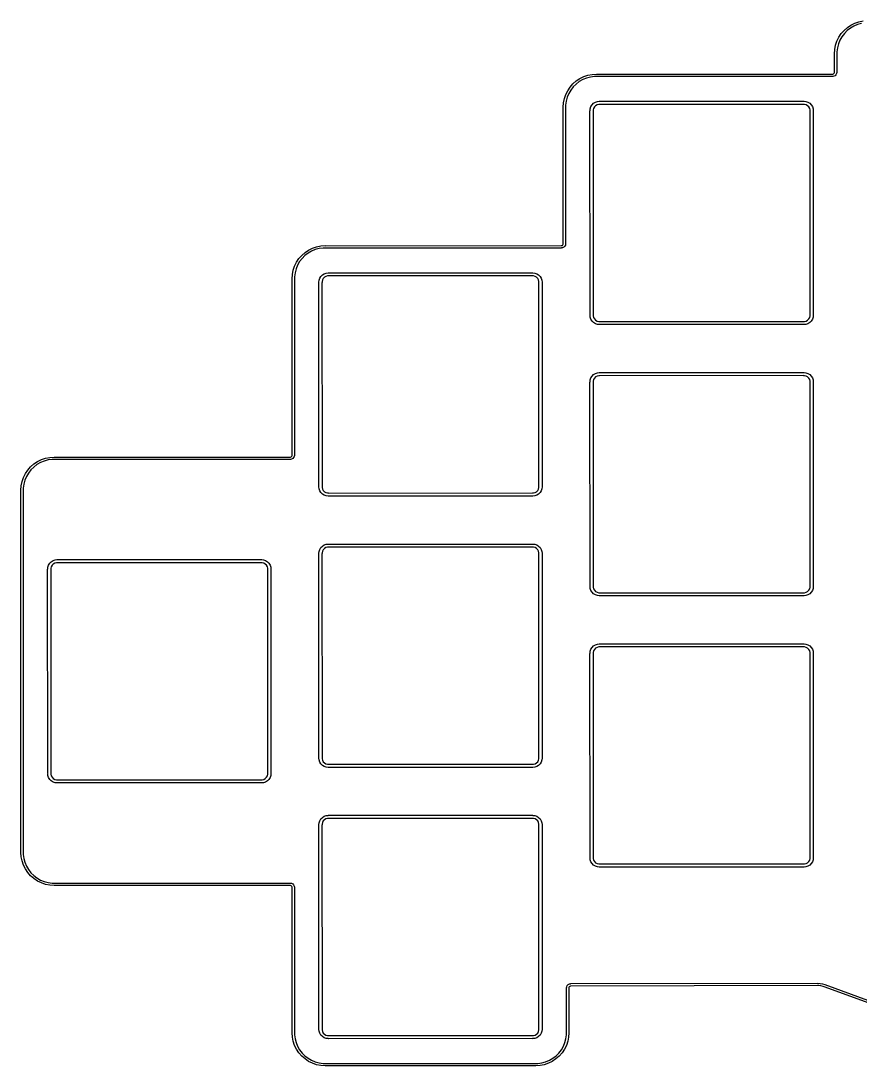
# Model space of a CAD drawing. Extents: x 93 to 218, y -143 to -57.
# Drawn here: x 93.1 to 145.7, y -122.7 to -57.1 of the extents above; entities that cross this region are included whole.
import ezdxf

# ---------------------------------------------------------------- set-up
doc = ezdxf.new("R2010")
doc.units = 0
doc.layers.add('BLACK', color=7, linetype='CONTINUOUS')

msp = doc.modelspace()

# ---------------------------------------------------------------- linework, layer by layer
at = {"layer": 'BLACK', "linetype": 'CONTINUOUS'}
for p, q in [((145.66295, -57.120704), (145.929158, -57.067752)), ((144.553792, -57.86182), (144.732753, -57.657753)), ((144.732753, -57.657753), (144.93682, -57.478792)), ((144.928036, -57.674603), (144.749603, -57.853036)), ((145.128233, -57.520987), (144.928036, -57.674603)), ((144.93682, -57.478792), (145.1625, -57.327997)), ((145.346768, -57.394816), (145.128233, -57.520987)), ((145.1625, -57.327997), (145.405932, -57.20795)), ((145.579901, -57.298249), (145.346768, -57.394816)), ((145.405932, -57.20795), (145.66295, -57.120704)), ((145.823645, -57.232938), (145.579901, -57.298249)), ((144.195704, -58.58795), (144.28295, -58.330932)), ((144.28295, -58.330932), (144.402997, -58.0875)), ((144.469816, -58.271768), (144.373249, -58.504901)), ((144.402997, -58.0875), (144.553792, -57.86182)), ((144.595987, -58.053233), (144.469816, -58.271768)), ((144.749603, -57.853036), (144.595987, -58.053233)), ((144.125, -59.125), (144.142752, -58.854158)), ((144.142752, -58.854158), (144.195704, -58.58795)), ((144.307938, -58.748645), (144.275, -58.998829)), ((144.275, -58.998829), (144.275, -59.125)), ((144.373249, -58.504901), (144.307938, -58.748645)), ((144.126417, -60.270637), (144.125, -59.125)), ((144.275, -59.125), (144.273582, -59.129362)), ((144.273582, -59.129362), (144.275, -60.275)), ((144.070807, -60.38097), (144.10597, -60.345807)), ((144.10597, -60.345807), (144.125, -60.299864)), ((144.125, -60.275), (144.126417, -60.270637)), ((144.125, -60.299864), (144.125, -60.275)), ((144.261541, -60.35998), (144.22248, -60.436641)), ((144.27214, -60.293057), (144.261541, -60.35998)), ((144.273559, -60.289632), (144.27214, -60.293057)), ((144.275, -60.275), (144.273559, -60.289632)), ((127.553792, -61.21182), (127.732753, -61.007753)), ((127.732753, -61.007753), (127.93682, -60.828792)), ((127.928036, -61.024603), (127.749603, -61.203036)), ((128.128233, -60.870987), (127.928036, -61.024603)), ((127.93682, -60.828792), (128.1625, -60.677997)), ((128.346768, -60.744816), (128.128233, -60.870987)), ((128.1625, -60.677997), (128.405932, -60.55795)), ((128.579901, -60.648249), (128.346768, -60.744816)), ((128.405932, -60.55795), (128.66295, -60.470704)), ((128.823645, -60.582938), (128.579901, -60.648249)), ((128.66295, -60.470704), (128.929158, -60.417752)), ((129.073829, -60.55), (128.823645, -60.582938)), ((128.929158, -60.417752), (129.2, -60.4)), ((129.2, -60.55), (129.073829, -60.55)), ((129.2, -60.4), (129.204429, -60.401439)), ((143.99557, -60.54856), (129.2, -60.55)), ((129.204429, -60.401439), (144, -60.4)), ((144, -60.55), (143.99557, -60.54856)), ((144, -60.4), (144.024864, -60.4)), ((144.009095, -60.548559), (144, -60.55)), ((144.014632, -60.548559), (144.009095, -60.548559)), ((144.018057, -60.54714), (144.014632, -60.548559)), ((144.08498, -60.536541), (144.018057, -60.54714)), ((144.024864, -60.4), (144.070807, -60.38097)), ((144.161641, -60.49748), (144.08498, -60.536541)), ((144.22248, -60.436641), (144.161641, -60.49748)), ((127.195704, -61.93795), (127.28295, -61.680932)), ((127.28295, -61.680932), (127.402997, -61.4375)), ((127.469816, -61.621768), (127.373249, -61.854901)), ((127.402997, -61.4375), (127.553792, -61.21182)), ((127.595987, -61.403233), (127.469816, -61.621768)), ((127.749603, -61.203036), (127.595987, -61.403233)), ((127.125, -62.475), (127.142752, -62.204158)), ((127.142752, -62.204158), (127.195704, -61.93795)), ((127.307938, -62.098645), (127.275, -62.348829)), ((127.373249, -61.854901), (127.307938, -62.098645)), ((128.859419, -62.43967), (128.930901, -62.325906)), ((128.930901, -62.325906), (129.025906, -62.230901)), ((129.025906, -62.230901), (129.13967, -62.159419)), ((129.13967, -62.159419), (129.266487, -62.115043)), ((129.245606, -62.327259), (129.154394, -62.37992)), ((129.347339, -62.3), (129.245606, -62.327259)), ((129.266487, -62.115043), (129.379572, -62.102301)), ((129.4, -62.3), (129.347339, -62.3)), ((129.379572, -62.102301), (129.380491, -62.101921)), ((129.380491, -62.101921), (129.382953, -62.10192)), ((129.382953, -62.10192), (129.4, -62.1)), ((129.4, -62.1), (129.407154, -62.101917)), ((142.192845, -62.298082), (129.4, -62.3)), ((129.407154, -62.101917), (142.2, -62.1)), ((142.2, -62.3), (142.192845, -62.298082)), ((142.2, -62.1), (142.219509, -62.101921)), ((142.252661, -62.3), (142.2, -62.3)), ((142.219509, -62.101921), (142.220427, -62.102301)), ((142.220427, -62.102301), (142.333513, -62.115043)), ((142.354394, -62.327259), (142.252661, -62.3)), ((142.333513, -62.115043), (142.46033, -62.159419)), ((142.445606, -62.37992), (142.354394, -62.327259)), ((142.46033, -62.159419), (142.574094, -62.230901)), ((142.574094, -62.230901), (142.669099, -62.325906)), ((142.669099, -62.325906), (142.740581, -62.43967)), ((127.126437, -71.020575), (127.125, -62.475)), ((127.275, -62.475), (127.273562, -62.479424)), ((127.273562, -62.479424), (127.275, -71.025)), ((127.275, -62.348829), (127.275, -62.475)), ((128.8, -62.7), (128.801921, -62.680491)), ((128.801917, -75.492845), (128.8, -62.7)), ((128.801921, -62.680491), (128.802301, -62.679572)), ((128.802301, -62.679572), (128.815043, -62.566487)), ((128.815043, -62.566487), (128.859419, -62.43967)), ((129, -62.7), (128.998082, -62.707154)), ((128.998082, -62.707154), (129, -75.5)), ((129.027259, -62.545606), (129, -62.647339)), ((129, -62.647339), (129, -62.7)), ((129.07992, -62.454394), (129.027259, -62.545606)), ((129.154394, -62.37992), (129.07992, -62.454394)), ((142.52008, -62.454394), (142.445606, -62.37992)), ((142.572741, -62.545606), (142.52008, -62.454394)), ((142.6, -62.647339), (142.572741, -62.545606)), ((142.6, -62.7), (142.6, -62.647339)), ((142.601917, -75.492845), (142.6, -62.7)), ((142.740581, -62.43967), (142.784957, -62.566487)), ((142.784957, -62.566487), (142.797698, -62.679572)), ((142.797698, -62.679572), (142.798079, -62.680491)), ((142.798079, -62.680491), (142.798079, -62.682953)), ((142.798079, -62.682953), (142.8, -62.7)), ((142.8, -62.7), (142.798082, -62.707154)), ((142.798082, -62.707154), (142.8, -75.5)), ((110.93682, -71.578792), (111.1625, -71.427997)), ((111.346768, -71.494816), (111.128233, -71.620987)), ((111.1625, -71.427997), (111.405932, -71.30795)), ((111.579901, -71.398249), (111.346768, -71.494816)), ((111.405932, -71.30795), (111.66295, -71.220704)), ((111.823645, -71.332938), (111.579901, -71.398249)), ((111.66295, -71.220704), (111.929158, -71.167752)), ((112.073829, -71.3), (111.823645, -71.332938)), ((111.929158, -71.167752), (112.2, -71.15)), ((112.2, -71.3), (112.073829, -71.3)), ((112.2, -71.15), (112.204429, -71.151439)), ((126.99557, -71.29856), (112.2, -71.3)), ((112.204429, -71.151439), (127, -71.15)), ((127, -71.3), (126.99557, -71.29856)), ((127, -71.15), (127.024864, -71.15)), ((127.009095, -71.298559), (127, -71.3)), ((127.014632, -71.298559), (127.009095, -71.298559)), ((127.018057, -71.29714), (127.014632, -71.298559)), ((127.08498, -71.286541), (127.018057, -71.29714)), ((127.024864, -71.15), (127.070807, -71.13097)), ((127.070807, -71.13097), (127.10597, -71.095807)), ((127.161641, -71.24748), (127.08498, -71.286541)), ((127.10597, -71.095807), (127.125, -71.049864)), ((127.125, -71.025), (127.126437, -71.020575)), ((127.125, -71.049864), (127.125, -71.025)), ((127.22248, -71.186641), (127.161641, -71.24748)), ((127.261541, -71.10998), (127.22248, -71.186641)), ((127.27214, -71.043057), (127.261541, -71.10998)), ((127.273559, -71.039632), (127.27214, -71.043057)), ((127.275, -71.025), (127.273559, -71.039632)), ((110.402997, -72.1875), (110.553792, -71.96182)), ((110.595987, -72.153233), (110.469816, -72.371768)), ((110.553792, -71.96182), (110.732753, -71.757753)), ((110.749603, -71.953036), (110.595987, -72.153233)), ((110.732753, -71.757753), (110.93682, -71.578792)), ((110.928036, -71.774603), (110.749603, -71.953036)), ((111.128233, -71.620987), (110.928036, -71.774603)), ((110.142752, -72.954158), (110.195704, -72.68795)), ((110.195704, -72.68795), (110.28295, -72.430932)), ((110.28295, -72.430932), (110.402997, -72.1875)), ((110.373249, -72.604901), (110.307938, -72.848645)), ((110.469816, -72.371768), (110.373249, -72.604901)), ((110.125, -73.225), (110.142752, -72.954158)), ((110.126438, -84.270572), (110.125, -73.225)), ((110.275, -73.225), (110.273561, -73.229427)), ((110.273561, -73.229427), (110.275, -84.275)), ((110.307938, -72.848645), (110.275, -73.098829)), ((110.275, -73.098829), (110.275, -73.225)), ((111.8, -73.45), (111.801921, -73.430491)), ((111.801917, -86.242845), (111.8, -73.45)), ((111.801921, -73.430491), (111.802301, -73.429572)), ((111.802301, -73.429572), (111.815043, -73.316487)), ((111.815043, -73.316487), (111.859419, -73.18967)), ((111.859419, -73.18967), (111.930901, -73.075906)), ((111.930901, -73.075906), (112.025906, -72.980901)), ((112, -73.45), (111.998082, -73.457154)), ((111.998082, -73.457154), (112, -86.25)), ((112.027259, -73.295606), (112, -73.397339)), ((112, -73.397339), (112, -73.45)), ((112.025906, -72.980901), (112.13967, -72.909419)), ((112.07992, -73.204394), (112.027259, -73.295606)), ((112.154394, -73.12992), (112.07992, -73.204394)), ((112.13967, -72.909419), (112.266487, -72.865043)), ((112.245606, -73.077259), (112.154394, -73.12992)), ((112.347339, -73.05), (112.245606, -73.077259)), ((112.266487, -72.865043), (112.379572, -72.852301)), ((112.4, -73.05), (112.347339, -73.05)), ((112.379572, -72.852301), (112.380491, -72.851921)), ((112.380491, -72.851921), (112.382953, -72.85192)), ((112.382953, -72.85192), (112.4, -72.85)), ((112.4, -72.85), (112.407154, -72.851917)), ((125.192845, -73.048082), (112.4, -73.05)), ((112.407154, -72.851917), (125.2, -72.85)), ((125.2, -73.05), (125.192845, -73.048082)), ((125.2, -72.85), (125.219509, -72.851921)), ((125.252661, -73.05), (125.2, -73.05)), ((125.219509, -72.851921), (125.220427, -72.852301)), ((125.220427, -72.852301), (125.333513, -72.865043)), ((125.354394, -73.077259), (125.252661, -73.05)), ((125.333513, -72.865043), (125.46033, -72.909419)), ((125.445606, -73.12992), (125.354394, -73.077259)), ((125.52008, -73.204394), (125.445606, -73.12992)), ((125.46033, -72.909419), (125.574094, -72.980901)), ((125.572741, -73.295606), (125.52008, -73.204394)), ((125.6, -73.397339), (125.572741, -73.295606)), ((125.574094, -72.980901), (125.669099, -73.075906)), ((125.6, -73.45), (125.6, -73.397339)), ((125.601917, -86.242845), (125.6, -73.45)), ((125.669099, -73.075906), (125.740581, -73.18967)), ((125.740581, -73.18967), (125.784957, -73.316487)), ((125.784957, -73.316487), (125.797698, -73.429572)), ((125.797698, -73.429572), (125.798079, -73.430491)), ((125.798079, -73.430491), (125.798079, -73.432953)), ((125.798079, -73.432953), (125.8, -73.45)), ((125.8, -73.45), (125.798082, -73.457154)), ((125.798082, -73.457154), (125.8, -86.25)), ((128.8, -75.5), (128.801917, -75.492845)), ((128.80192, -75.517046), (128.8, -75.5)), ((128.801921, -75.519509), (128.80192, -75.517046)), ((128.802301, -75.520427), (128.801921, -75.519509)), ((128.815043, -75.633513), (128.802301, -75.520427)), ((128.859419, -75.76033), (128.815043, -75.633513)), ((128.930901, -75.874094), (128.859419, -75.76033)), ((129.025906, -75.969099), (128.930901, -75.874094)), ((129, -75.5), (129, -75.552661)), ((129, -75.552661), (129.027259, -75.654394)), ((129.13967, -76.040581), (129.025906, -75.969099)), ((129.027259, -75.654394), (129.07992, -75.745606)), ((129.07992, -75.745606), (129.154394, -75.82008)), ((129.266487, -76.084957), (129.13967, -76.040581)), ((129.154394, -75.82008), (129.245606, -75.872741)), ((129.245606, -75.872741), (129.347339, -75.9)), ((129.379572, -76.097698), (129.266487, -76.084957)), ((129.347339, -75.9), (129.4, -75.9)), ((129.380491, -76.098079), (129.379572, -76.097698)), ((129.4, -76.1), (129.380491, -76.098079)), ((129.4, -75.9), (129.407154, -75.901917)), ((142.192845, -76.098082), (129.4, -76.1)), ((129.407154, -75.901917), (142.2, -75.9)), ((142.2, -76.1), (142.192845, -76.098082)), ((142.2, -75.9), (142.252661, -75.9)), ((142.217046, -76.098079), (142.2, -76.1)), ((142.219509, -76.098079), (142.217046, -76.098079)), ((142.220427, -76.097698), (142.219509, -76.098079)), ((142.333513, -76.084957), (142.220427, -76.097698)), ((142.252661, -75.9), (142.354394, -75.872741)), ((142.46033, -76.040581), (142.333513, -76.084957)), ((142.354394, -75.872741), (142.445606, -75.82008)), ((142.445606, -75.82008), (142.52008, -75.745606)), ((142.574094, -75.969099), (142.46033, -76.040581)), ((142.52008, -75.745606), (142.572741, -75.654394)), ((142.572741, -75.654394), (142.6, -75.552661)), ((142.669099, -75.874094), (142.574094, -75.969099)), ((142.6, -75.5), (142.601917, -75.492845)), ((142.6, -75.552661), (142.6, -75.5)), ((142.740581, -75.76033), (142.669099, -75.874094)), ((142.784957, -75.633513), (142.740581, -75.76033)), ((142.797698, -75.520427), (142.784957, -75.633513)), ((142.798079, -75.519509), (142.797698, -75.520427)), ((142.8, -75.5), (142.798079, -75.519509)), ((128.859419, -79.43967), (128.930901, -79.325906)), ((128.930901, -79.325906), (129.025906, -79.230901)), ((129.025906, -79.230901), (129.13967, -79.159419)), ((129.154394, -79.37992), (129.07992, -79.454394)), ((129.13967, -79.159419), (129.266487, -79.115043)), ((129.245606, -79.327259), (129.154394, -79.37992)), ((129.347339, -79.3), (129.245606, -79.327259)), ((129.266487, -79.115043), (129.379572, -79.102301)), ((129.4, -79.3), (129.347339, -79.3)), ((129.379572, -79.102301), (129.380491, -79.101921)), ((129.380491, -79.101921), (129.382953, -79.10192)), ((129.382953, -79.10192), (129.4, -79.1)), ((129.4, -79.1), (129.407154, -79.101917)), ((142.192845, -79.298082), (129.4, -79.3)), ((129.407154, -79.101917), (142.2, -79.1)), ((142.2, -79.3), (142.192845, -79.298082)), ((142.2, -79.1), (142.219509, -79.101921)), ((142.252661, -79.3), (142.2, -79.3)), ((142.219509, -79.101921), (142.220427, -79.102301)), ((142.220427, -79.102301), (142.333513, -79.115043)), ((142.354394, -79.327259), (142.252661, -79.3)), ((142.333513, -79.115043), (142.46033, -79.159419)), ((142.445606, -79.37992), (142.354394, -79.327259)), ((142.52008, -79.454394), (142.445606, -79.37992)), ((142.46033, -79.159419), (142.574094, -79.230901)), ((142.574094, -79.230901), (142.669099, -79.325906)), ((142.669099, -79.325906), (142.740581, -79.43967)), ((128.8, -79.7), (128.801921, -79.680491)), ((128.801917, -92.492845), (128.8, -79.7)), ((128.801921, -79.680491), (128.802301, -79.679572)), ((128.802301, -79.679572), (128.815043, -79.566487)), ((128.815043, -79.566487), (128.859419, -79.43967)), ((129, -79.7), (128.998082, -79.707154)), ((128.998082, -79.707154), (129, -92.5)), ((129.027259, -79.545606), (129, -79.647339)), ((129, -79.647339), (129, -79.7)), ((129.07992, -79.454394), (129.027259, -79.545606)), ((142.572741, -79.545606), (142.52008, -79.454394)), ((142.6, -79.647339), (142.572741, -79.545606)), ((142.6, -79.7), (142.6, -79.647339)), ((142.601917, -92.492845), (142.6, -79.7)), ((142.740581, -79.43967), (142.784957, -79.566487)), ((142.784957, -79.566487), (142.797698, -79.679572)), ((142.797698, -79.679572), (142.798079, -79.680491)), ((142.798079, -79.680491), (142.798079, -79.682953)), ((142.798079, -79.682953), (142.8, -79.7)), ((142.8, -79.7), (142.798082, -79.707154)), ((142.798082, -79.707154), (142.8, -92.5)), ((94.1625, -84.677996), (94.405931, -84.557949)), ((94.579901, -84.648248), (94.346767, -84.744815)), ((94.405931, -84.557949), (94.66295, -84.470703)), ((94.823645, -84.582937), (94.579901, -84.648248)), ((94.66295, -84.470703), (94.929158, -84.417751)), ((95.073829, -84.549999), (94.823645, -84.582937)), ((94.929158, -84.417751), (95.2, -84.399999)), ((95.19999, -84.549999), (95.073829, -84.549999)), ((95.2, -84.55), (95.19999, -84.549999)), ((95.2, -84.399999), (95.2, -84.4)), ((95.2, -84.4), (95.204429, -84.401439)), ((109.99557, -84.54856), (95.2, -84.55)), ((95.204429, -84.401439), (110, -84.4)), ((110, -84.55), (109.99557, -84.54856)), ((110, -84.4), (110.024864, -84.4)), ((110.009095, -84.548559), (110, -84.55)), ((110.014632, -84.548559), (110.009095, -84.548559)), ((110.018057, -84.54714), (110.014632, -84.548559)), ((110.08498, -84.536541), (110.018057, -84.54714)), ((110.024864, -84.4), (110.070807, -84.38097)), ((110.070807, -84.38097), (110.10597, -84.345807)), ((110.161641, -84.49748), (110.08498, -84.536541)), ((110.10597, -84.345807), (110.125, -84.299864)), ((110.125, -84.275), (110.126438, -84.270572)), ((110.125, -84.299864), (110.125, -84.275)), ((110.22248, -84.436641), (110.161641, -84.49748)), ((110.261541, -84.35998), (110.22248, -84.436641)), ((110.27214, -84.293057), (110.261541, -84.35998)), ((110.273559, -84.289632), (110.27214, -84.293057)), ((110.275, -84.275), (110.273559, -84.289632)), ((93.402996, -85.4375), (93.553791, -85.211819)), ((93.553791, -85.211819), (93.732753, -85.007753)), ((93.749603, -85.203036), (93.595986, -85.403232)), ((93.732753, -85.007753), (93.936819, -84.828791)), ((93.928036, -85.024603), (93.749603, -85.203036)), ((94.128232, -84.870986), (93.928036, -85.024603)), ((93.936819, -84.828791), (94.1625, -84.677996)), ((94.346767, -84.744815), (94.128232, -84.870986)), ((93.142751, -86.204158), (93.195703, -85.93795)), ((93.195703, -85.93795), (93.282949, -85.680931)), ((93.282949, -85.680931), (93.402996, -85.4375)), ((93.373248, -85.854901), (93.307937, -86.098645)), ((93.469815, -85.621767), (93.373248, -85.854901)), ((93.595986, -85.403232), (93.469815, -85.621767)), ((93.124999, -86.475), (93.142751, -86.204158)), ((93.126439, -109.170567), (93.124999, -86.475)), ((93.274999, -86.475), (93.273559, -86.479431)), ((93.273559, -86.479431), (93.275, -109.174999)), ((93.307937, -86.098645), (93.274999, -86.348829)), ((93.274999, -86.348829), (93.274999, -86.475)), ((111.8, -86.25), (111.801917, -86.242845)), ((111.80192, -86.267046), (111.8, -86.25)), ((111.801921, -86.269509), (111.80192, -86.267046)), ((111.802301, -86.270427), (111.801921, -86.269509)), ((111.815043, -86.383513), (111.802301, -86.270427)), ((111.859419, -86.51033), (111.815043, -86.383513)), ((111.930901, -86.624094), (111.859419, -86.51033)), ((112, -86.25), (112, -86.302661)), ((112, -86.302661), (112.027259, -86.404394)), ((112.027259, -86.404394), (112.07992, -86.495606)), ((112.07992, -86.495606), (112.154394, -86.57008)), ((112.154394, -86.57008), (112.245606, -86.622741)), ((125.354394, -86.622741), (125.445606, -86.57008)), ((125.445606, -86.57008), (125.52008, -86.495606)), ((125.52008, -86.495606), (125.572741, -86.404394)), ((125.572741, -86.404394), (125.6, -86.302661)), ((125.6, -86.25), (125.601917, -86.242845)), ((125.6, -86.302661), (125.6, -86.25)), ((125.740581, -86.51033), (125.669099, -86.624094)), ((125.784957, -86.383513), (125.740581, -86.51033)), ((125.797698, -86.270427), (125.784957, -86.383513)), ((125.798079, -86.269509), (125.797698, -86.270427)), ((125.8, -86.25), (125.798079, -86.269509)), ((112.025906, -86.719099), (111.930901, -86.624094)), ((112.13967, -86.790581), (112.025906, -86.719099)), ((112.266487, -86.834957), (112.13967, -86.790581)), ((112.245606, -86.622741), (112.347339, -86.65)), ((112.379572, -86.847698), (112.266487, -86.834957)), ((112.347339, -86.65), (112.4, -86.65)), ((112.380491, -86.848079), (112.379572, -86.847698)), ((112.4, -86.85), (112.380491, -86.848079)), ((112.4, -86.65), (112.407154, -86.651917)), ((125.192845, -86.848082), (112.4, -86.85)), ((112.407154, -86.651917), (125.2, -86.65)), ((125.2, -86.85), (125.192845, -86.848082)), ((125.2, -86.65), (125.252661, -86.65)), ((125.217046, -86.848079), (125.2, -86.85)), ((125.219509, -86.848079), (125.217046, -86.848079)), ((125.220427, -86.847698), (125.219509, -86.848079)), ((125.333513, -86.834957), (125.220427, -86.847698)), ((125.252661, -86.65), (125.354394, -86.622741)), ((125.46033, -86.790581), (125.333513, -86.834957)), ((125.574094, -86.719099), (125.46033, -86.790581)), ((125.669099, -86.624094), (125.574094, -86.719099)), ((112.13967, -89.909419), (112.266487, -89.865043)), ((112.266487, -89.865043), (112.379572, -89.852301)), ((112.379572, -89.852301), (112.380491, -89.851921)), ((112.380491, -89.851921), (112.382953, -89.85192)), ((112.382953, -89.85192), (112.4, -89.85)), ((112.4, -89.85), (112.407154, -89.851917)), ((112.407154, -89.851917), (125.2, -89.85)), ((125.2, -89.85), (125.219509, -89.851921)), ((125.219509, -89.851921), (125.220427, -89.852301)), ((125.220427, -89.852301), (125.333513, -89.865043)), ((125.333513, -89.865043), (125.46033, -89.909419)), ((111.8, -90.45), (111.801921, -90.430491)), ((111.801917, -103.242845), (111.8, -90.45)), ((111.801921, -90.430491), (111.802301, -90.429572)), ((111.802301, -90.429572), (111.815043, -90.316487)), ((111.815043, -90.316487), (111.859419, -90.18967)), ((111.859419, -90.18967), (111.930901, -90.075906)), ((111.930901, -90.075906), (112.025906, -89.980901)), ((112, -90.45), (111.998082, -90.457154)), ((111.998082, -90.457154), (112, -103.25)), ((112.027259, -90.295606), (112, -90.397339)), ((112, -90.397339), (112, -90.45)), ((112.025906, -89.980901), (112.13967, -89.909419)), ((112.07992, -90.204394), (112.027259, -90.295606)), ((112.154394, -90.12992), (112.07992, -90.204394)), ((112.245606, -90.077259), (112.154394, -90.12992)), ((112.347339, -90.05), (112.245606, -90.077259)), ((112.4, -90.05), (112.347339, -90.05)), ((125.192845, -90.048082), (112.4, -90.05)), ((125.2, -90.05), (125.192845, -90.048082)), ((125.252661, -90.05), (125.2, -90.05)), ((125.354394, -90.077259), (125.252661, -90.05)), ((125.445606, -90.12992), (125.354394, -90.077259)), ((125.52008, -90.204394), (125.445606, -90.12992)), ((125.46033, -89.909419), (125.574094, -89.980901)), ((125.572741, -90.295606), (125.52008, -90.204394)), ((125.6, -90.397339), (125.572741, -90.295606)), ((125.574094, -89.980901), (125.669099, -90.075906)), ((125.6, -90.45), (125.6, -90.397339)), ((125.601917, -103.242845), (125.6, -90.45)), ((125.669099, -90.075906), (125.740581, -90.18967)), ((125.740581, -90.18967), (125.784957, -90.316487)), ((125.784957, -90.316487), (125.797698, -90.429572)), ((125.797698, -90.429572), (125.798079, -90.430491)), ((125.798079, -90.430491), (125.798079, -90.432953)), ((125.798079, -90.432953), (125.8, -90.45)), ((125.8, -90.45), (125.798082, -90.457154)), ((125.798082, -90.457154), (125.8, -103.25)), ((94.815043, -91.291487), (94.859419, -91.16467)), ((94.859419, -91.16467), (94.930901, -91.050906)), ((94.930901, -91.050906), (95.025906, -90.955901)), ((95.025906, -90.955901), (95.13967, -90.884419)), ((95.07992, -91.179394), (95.027259, -91.270606)), ((95.154394, -91.10492), (95.07992, -91.179394)), ((95.13967, -90.884419), (95.266487, -90.840043)), ((95.245606, -91.052259), (95.154394, -91.10492)), ((95.347339, -91.025), (95.245606, -91.052259)), ((95.266487, -90.840043), (95.379572, -90.827301)), ((95.4, -91.025), (95.347339, -91.025)), ((95.379572, -90.827301), (95.380491, -90.826921)), ((95.380491, -90.826921), (95.382953, -90.82692)), ((95.382953, -90.82692), (95.4, -90.825)), ((95.4, -90.825), (95.407154, -90.826917)), ((108.192845, -91.023082), (95.4, -91.025)), ((95.407154, -90.826917), (108.2, -90.825)), ((108.2, -91.025), (108.192845, -91.023082)), ((108.2, -90.825), (108.219509, -90.826921)), ((108.252661, -91.025), (108.2, -91.025)), ((108.219509, -90.826921), (108.220427, -90.827301)), ((108.220427, -90.827301), (108.333513, -90.840043)), ((108.354394, -91.052259), (108.252661, -91.025)), ((108.333513, -90.840043), (108.46033, -90.884419)), ((108.445606, -91.10492), (108.354394, -91.052259)), ((108.52008, -91.179394), (108.445606, -91.10492)), ((108.46033, -90.884419), (108.574094, -90.955901)), ((108.572741, -91.270606), (108.52008, -91.179394)), ((108.574094, -90.955901), (108.669099, -91.050906)), ((108.669099, -91.050906), (108.740581, -91.16467)), ((108.740581, -91.16467), (108.784957, -91.291487)), ((94.8, -91.425), (94.801921, -91.405491)), ((94.801917, -104.217845), (94.8, -91.425)), ((94.801921, -91.405491), (94.802301, -91.404572)), ((94.802301, -91.404572), (94.815043, -91.291487)), ((95, -91.425), (94.998082, -91.432154)), ((94.998082, -91.432154), (95, -104.225)), ((95.027259, -91.270606), (95, -91.372339)), ((95, -91.372339), (95, -91.425)), ((108.6, -91.372339), (108.572741, -91.270606)), ((108.6, -91.425), (108.6, -91.372339)), ((108.601917, -104.217845), (108.6, -91.425)), ((108.784957, -91.291487), (108.797698, -91.404572)), ((108.797698, -91.404572), (108.798079, -91.405491)), ((108.798079, -91.405491), (108.798079, -91.407953)), ((108.798079, -91.407953), (108.8, -91.425)), ((108.8, -91.425), (108.798082, -91.432154)), ((108.798082, -91.432154), (108.8, -104.225)), ((128.8, -92.5), (128.801917, -92.492845)), ((128.80192, -92.517046), (128.8, -92.5)), ((128.801921, -92.519509), (128.80192, -92.517046)), ((128.802301, -92.520427), (128.801921, -92.519509)), ((128.815043, -92.633513), (128.802301, -92.520427)), ((129, -92.5), (129, -92.552661)), ((142.6, -92.5), (142.601917, -92.492845)), ((142.6, -92.552661), (142.6, -92.5)), ((142.797698, -92.520427), (142.784957, -92.633513)), ((142.798079, -92.519509), (142.797698, -92.520427)), ((142.8, -92.5), (142.798079, -92.519509)), ((128.859419, -92.76033), (128.815043, -92.633513)), ((128.930901, -92.874094), (128.859419, -92.76033)), ((129.025906, -92.969099), (128.930901, -92.874094)), ((129, -92.552661), (129.027259, -92.654394)), ((129.13967, -93.040581), (129.025906, -92.969099)), ((129.027259, -92.654394), (129.07992, -92.745606)), ((129.07992, -92.745606), (129.154394, -92.82008)), ((129.266487, -93.084957), (129.13967, -93.040581)), ((129.154394, -92.82008), (129.245606, -92.872741)), ((129.245606, -92.872741), (129.347339, -92.9)), ((129.379572, -93.097698), (129.266487, -93.084957)), ((129.347339, -92.9), (129.4, -92.9)), ((129.380491, -93.098079), (129.379572, -93.097698)), ((129.4, -93.1), (129.380491, -93.098079)), ((129.4, -92.9), (129.407154, -92.901917)), ((142.192845, -93.098082), (129.4, -93.1)), ((129.407154, -92.901917), (142.2, -92.9)), ((142.2, -93.1), (142.192845, -93.098082)), ((142.2, -92.9), (142.252661, -92.9)), ((142.217046, -93.098079), (142.2, -93.1)), ((142.219509, -93.098079), (142.217046, -93.098079)), ((142.220427, -93.097698), (142.219509, -93.098079)), ((142.333513, -93.084957), (142.220427, -93.097698)), ((142.252661, -92.9), (142.354394, -92.872741)), ((142.46033, -93.040581), (142.333513, -93.084957)), ((142.354394, -92.872741), (142.445606, -92.82008)), ((142.445606, -92.82008), (142.52008, -92.745606)), ((142.574094, -92.969099), (142.46033, -93.040581)), ((142.52008, -92.745606), (142.572741, -92.654394)), ((142.572741, -92.654394), (142.6, -92.552661)), ((142.669099, -92.874094), (142.574094, -92.969099)), ((142.740581, -92.76033), (142.669099, -92.874094)), ((142.784957, -92.633513), (142.740581, -92.76033)), ((128.815043, -96.566487), (128.859419, -96.43967)), ((128.859419, -96.43967), (128.930901, -96.325906)), ((128.930901, -96.325906), (129.025906, -96.230901)), ((129.025906, -96.230901), (129.13967, -96.159419)), ((129.07992, -96.454394), (129.027259, -96.545606)), ((129.154394, -96.37992), (129.07992, -96.454394)), ((129.13967, -96.159419), (129.266487, -96.115043)), ((129.245606, -96.327259), (129.154394, -96.37992)), ((129.347339, -96.3), (129.245606, -96.327259)), ((129.266487, -96.115043), (129.379572, -96.102301)), ((129.4, -96.3), (129.347339, -96.3)), ((129.379572, -96.102301), (129.380491, -96.101921)), ((129.380491, -96.101921), (129.382953, -96.10192)), ((129.382953, -96.10192), (129.4, -96.1)), ((129.4, -96.1), (129.407154, -96.101917)), ((142.192845, -96.298082), (129.4, -96.3)), ((129.407154, -96.101917), (142.2, -96.1)), ((142.2, -96.3), (142.192845, -96.298082)), ((142.2, -96.1), (142.219509, -96.101921)), ((142.252661, -96.3), (142.2, -96.3)), ((142.219509, -96.101921), (142.220427, -96.102301)), ((142.220427, -96.102301), (142.333513, -96.115043)), ((142.354394, -96.327259), (142.252661, -96.3)), ((142.333513, -96.115043), (142.46033, -96.159419)), ((142.445606, -96.37992), (142.354394, -96.327259)), ((142.52008, -96.454394), (142.445606, -96.37992)), ((142.46033, -96.159419), (142.574094, -96.230901)), ((142.572741, -96.545606), (142.52008, -96.454394)), ((142.574094, -96.230901), (142.669099, -96.325906)), ((142.669099, -96.325906), (142.740581, -96.43967)), ((142.740581, -96.43967), (142.784957, -96.566487)), ((128.8, -96.7), (128.801921, -96.680491)), ((128.801917, -109.492845), (128.8, -96.7)), ((128.801921, -96.680491), (128.802301, -96.679572)), ((128.802301, -96.679572), (128.815043, -96.566487)), ((129, -96.7), (128.998082, -96.707154)), ((128.998082, -96.707154), (129, -109.5)), ((129.027259, -96.545606), (129, -96.647339)), ((129, -96.647339), (129, -96.7)), ((142.6, -96.647339), (142.572741, -96.545606)), ((142.6, -96.7), (142.6, -96.647339)), ((142.601917, -109.492845), (142.6, -96.7)), ((142.784957, -96.566487), (142.797698, -96.679572)), ((142.797698, -96.679572), (142.798079, -96.680491)), ((142.798079, -96.680491), (142.798079, -96.682953)), ((142.798079, -96.682953), (142.8, -96.7)), ((142.8, -96.7), (142.798082, -96.707154)), ((142.798082, -96.707154), (142.8, -109.5)), ((111.8, -103.25), (111.801917, -103.242845)), ((111.80192, -103.267046), (111.8, -103.25)), ((111.801921, -103.269509), (111.80192, -103.267046)), ((111.802301, -103.270427), (111.801921, -103.269509)), ((111.815043, -103.383513), (111.802301, -103.270427)), ((111.859419, -103.51033), (111.815043, -103.383513)), ((111.930901, -103.624094), (111.859419, -103.51033)), ((112.025906, -103.719099), (111.930901, -103.624094)), ((112, -103.25), (112, -103.302661)), ((112, -103.302661), (112.027259, -103.404394)), ((112.027259, -103.404394), (112.07992, -103.495606)), ((112.07992, -103.495606), (112.154394, -103.57008)), ((112.154394, -103.57008), (112.245606, -103.622741)), ((112.245606, -103.622741), (112.347339, -103.65)), ((112.347339, -103.65), (112.4, -103.65)), ((112.4, -103.65), (112.407154, -103.651917)), ((112.407154, -103.651917), (125.2, -103.65)), ((125.2, -103.65), (125.252661, -103.65)), ((125.252661, -103.65), (125.354394, -103.622741)), ((125.354394, -103.622741), (125.445606, -103.57008)), ((125.445606, -103.57008), (125.52008, -103.495606)), ((125.52008, -103.495606), (125.572741, -103.404394)), ((125.572741, -103.404394), (125.6, -103.302661)), ((125.669099, -103.624094), (125.574094, -103.719099)), ((125.6, -103.25), (125.601917, -103.242845)), ((125.6, -103.302661), (125.6, -103.25)), ((125.740581, -103.51033), (125.669099, -103.624094)), ((125.784957, -103.383513), (125.740581, -103.51033)), ((125.797698, -103.270427), (125.784957, -103.383513)), ((125.798079, -103.269509), (125.797698, -103.270427)), ((125.8, -103.25), (125.798079, -103.269509)), ((94.8, -104.225), (94.801917, -104.217845)), ((94.80192, -104.242046), (94.8, -104.225)), ((94.801921, -104.244509), (94.80192, -104.242046)), ((94.802301, -104.245427), (94.801921, -104.244509)), ((94.815043, -104.358513), (94.802301, -104.245427)), ((95, -104.225), (95, -104.277661)), ((95, -104.277661), (95.027259, -104.379394)), ((108.572741, -104.379394), (108.6, -104.277661)), ((108.6, -104.225), (108.601917, -104.217845)), ((108.6, -104.277661), (108.6, -104.225)), ((108.797698, -104.245427), (108.784957, -104.358513)), ((108.798079, -104.244509), (108.797698, -104.245427)), ((108.8, -104.225), (108.798079, -104.244509)), ((112.13967, -103.790581), (112.025906, -103.719099)), ((112.266487, -103.834957), (112.13967, -103.790581)), ((112.379572, -103.847698), (112.266487, -103.834957)), ((112.380491, -103.848079), (112.379572, -103.847698)), ((112.4, -103.85), (112.380491, -103.848079)), ((125.192845, -103.848082), (112.4, -103.85)), ((125.2, -103.85), (125.192845, -103.848082)), ((125.217046, -103.848079), (125.2, -103.85)), ((125.219509, -103.848079), (125.217046, -103.848079)), ((125.220427, -103.847698), (125.219509, -103.848079)), ((125.333513, -103.834957), (125.220427, -103.847698)), ((125.46033, -103.790581), (125.333513, -103.834957)), ((125.574094, -103.719099), (125.46033, -103.790581)), ((94.859419, -104.48533), (94.815043, -104.358513)), ((94.930901, -104.599094), (94.859419, -104.48533)), ((95.025906, -104.694099), (94.930901, -104.599094)), ((95.13967, -104.765581), (95.025906, -104.694099)), ((95.027259, -104.379394), (95.07992, -104.470606)), ((95.07992, -104.470606), (95.154394, -104.54508)), ((95.266487, -104.809957), (95.13967, -104.765581)), ((95.154394, -104.54508), (95.245606, -104.597741)), ((95.245606, -104.597741), (95.347339, -104.625)), ((95.379572, -104.822698), (95.266487, -104.809957)), ((95.347339, -104.625), (95.4, -104.625)), ((95.380491, -104.823079), (95.379572, -104.822698)), ((95.4, -104.825), (95.380491, -104.823079)), ((95.4, -104.625), (95.407154, -104.626917)), ((108.192845, -104.823082), (95.4, -104.825)), ((95.407154, -104.626917), (108.2, -104.625)), ((108.2, -104.825), (108.192845, -104.823082)), ((108.2, -104.625), (108.252661, -104.625)), ((108.217046, -104.823079), (108.2, -104.825)), ((108.219509, -104.823079), (108.217046, -104.823079)), ((108.220427, -104.822698), (108.219509, -104.823079)), ((108.333513, -104.809957), (108.220427, -104.822698)), ((108.252661, -104.625), (108.354394, -104.597741)), ((108.46033, -104.765581), (108.333513, -104.809957)), ((108.354394, -104.597741), (108.445606, -104.54508)), ((108.445606, -104.54508), (108.52008, -104.470606)), ((108.574094, -104.694099), (108.46033, -104.765581)), ((108.52008, -104.470606), (108.572741, -104.379394)), ((108.669099, -104.599094), (108.574094, -104.694099)), ((108.740581, -104.48533), (108.669099, -104.599094)), ((108.784957, -104.358513), (108.740581, -104.48533)), ((112.025906, -106.980901), (112.13967, -106.909419)), ((112.13967, -106.909419), (112.266487, -106.865043)), ((112.266487, -106.865043), (112.379572, -106.852301)), ((112.379572, -106.852301), (112.380491, -106.851921)), ((112.380491, -106.851921), (112.382953, -106.85192)), ((112.382953, -106.85192), (112.4, -106.85)), ((112.4, -106.85), (112.407154, -106.851917)), ((112.407154, -106.851917), (125.2, -106.85)), ((125.2, -106.85), (125.219509, -106.851921)), ((125.219509, -106.851921), (125.220427, -106.852301)), ((125.220427, -106.852301), (125.333513, -106.865043)), ((125.333513, -106.865043), (125.46033, -106.909419)), ((125.46033, -106.909419), (125.574094, -106.980901)), ((111.8, -107.45), (111.801921, -107.430491)), ((111.801917, -120.242845), (111.8, -107.45)), ((111.801921, -107.430491), (111.802301, -107.429572)), ((111.802301, -107.429572), (111.815043, -107.316487)), ((111.815043, -107.316487), (111.859419, -107.18967)), ((111.859419, -107.18967), (111.930901, -107.075906)), ((111.930901, -107.075906), (112.025906, -106.980901)), ((112, -107.45), (111.998082, -107.457154)), ((111.998082, -107.457154), (112, -120.25)), ((112.027259, -107.295606), (112, -107.397339)), ((112, -107.397339), (112, -107.45)), ((112.07992, -107.204394), (112.027259, -107.295606)), ((112.154394, -107.12992), (112.07992, -107.204394)), ((112.245606, -107.077259), (112.154394, -107.12992)), ((112.347339, -107.05), (112.245606, -107.077259)), ((112.4, -107.05), (112.347339, -107.05)), ((125.192845, -107.048082), (112.4, -107.05)), ((125.2, -107.05), (125.192845, -107.048082)), ((125.252661, -107.05), (125.2, -107.05)), ((125.354394, -107.077259), (125.252661, -107.05)), ((125.445606, -107.12992), (125.354394, -107.077259)), ((125.52008, -107.204394), (125.445606, -107.12992)), ((125.572741, -107.295606), (125.52008, -107.204394)), ((125.6, -107.397339), (125.572741, -107.295606)), ((125.574094, -106.980901), (125.669099, -107.075906)), ((125.6, -107.45), (125.6, -107.397339)), ((125.601917, -120.242845), (125.6, -107.45)), ((125.669099, -107.075906), (125.740581, -107.18967)), ((125.740581, -107.18967), (125.784957, -107.316487)), ((125.784957, -107.316487), (125.797698, -107.429572)), ((125.797698, -107.429572), (125.798079, -107.430491)), ((125.798079, -107.430491), (125.798079, -107.432953)), ((125.798079, -107.432953), (125.8, -107.45)), ((125.8, -107.45), (125.798082, -107.457154)), ((125.798082, -107.457154), (125.8, -120.25)), ((93.125, -109.174999), (93.126439, -109.170567)), ((93.142752, -109.445841), (93.125, -109.174999)), ((93.195704, -109.712049), (93.142752, -109.445841)), ((93.275, -109.174999), (93.275, -109.30117)), ((93.275, -109.30117), (93.307938, -109.551354)), ((93.307938, -109.551354), (93.373248, -109.795098)), ((128.8, -109.5), (128.801917, -109.492845)), ((128.80192, -109.517046), (128.8, -109.5)), ((128.801921, -109.519509), (128.80192, -109.517046)), ((128.802301, -109.520427), (128.801921, -109.519509)), ((128.815043, -109.633513), (128.802301, -109.520427)), ((129, -109.5), (129, -109.552661)), ((129, -109.552661), (129.027259, -109.654394)), ((142.572741, -109.654394), (142.6, -109.552661)), ((142.6, -109.5), (142.601917, -109.492845)), ((142.6, -109.552661), (142.6, -109.5)), ((142.797698, -109.520427), (142.784957, -109.633513)), ((142.798079, -109.519509), (142.797698, -109.520427)), ((142.8, -109.5), (142.798079, -109.519509)), ((93.28295, -109.969067), (93.195704, -109.712049)), ((93.402997, -110.212499), (93.28295, -109.969067)), ((93.373248, -109.795098), (93.469816, -110.028232)), ((93.553791, -110.438179), (93.402997, -110.212499)), ((93.469816, -110.028232), (93.595987, -110.246767)), ((128.859419, -109.76033), (128.815043, -109.633513)), ((128.930901, -109.874094), (128.859419, -109.76033)), ((129.025906, -109.969099), (128.930901, -109.874094)), ((129.13967, -110.040581), (129.025906, -109.969099)), ((129.027259, -109.654394), (129.07992, -109.745606)), ((129.07992, -109.745606), (129.154394, -109.82008)), ((129.266487, -110.084957), (129.13967, -110.040581)), ((129.154394, -109.82008), (129.245606, -109.872741)), ((129.245606, -109.872741), (129.347339, -109.9)), ((129.379572, -110.097698), (129.266487, -110.084957)), ((129.347339, -109.9), (129.4, -109.9)), ((129.380491, -110.098079), (129.379572, -110.097698)), ((129.4, -110.1), (129.380491, -110.098079)), ((129.4, -109.9), (129.407154, -109.901917)), ((142.192845, -110.098082), (129.4, -110.1)), ((129.407154, -109.901917), (142.2, -109.9)), ((142.2, -110.1), (142.192845, -110.098082)), ((142.2, -109.9), (142.252661, -109.9)), ((142.217046, -110.098079), (142.2, -110.1)), ((142.219509, -110.098079), (142.217046, -110.098079)), ((142.220427, -110.097698), (142.219509, -110.098079)), ((142.333513, -110.084957), (142.220427, -110.097698)), ((142.252661, -109.9), (142.354394, -109.872741)), ((142.46033, -110.040581), (142.333513, -110.084957)), ((142.354394, -109.872741), (142.445606, -109.82008)), ((142.445606, -109.82008), (142.52008, -109.745606)), ((142.574094, -109.969099), (142.46033, -110.040581)), ((142.52008, -109.745606), (142.572741, -109.654394)), ((142.669099, -109.874094), (142.574094, -109.969099)), ((142.740581, -109.76033), (142.669099, -109.874094)), ((142.784957, -109.633513), (142.740581, -109.76033)), ((93.732753, -110.642246), (93.553791, -110.438179)), ((93.595987, -110.246767), (93.749603, -110.446963)), ((93.93682, -110.821208), (93.732753, -110.642246)), ((93.749603, -110.446963), (93.928036, -110.625396)), ((93.928036, -110.625396), (94.128232, -110.779013)), ((94.1625, -110.972003), (93.93682, -110.821208)), ((94.128232, -110.779013), (94.346767, -110.905184)), ((94.405932, -111.09205), (94.1625, -110.972003)), ((94.346767, -110.905184), (94.579901, -111.001751)), ((94.66295, -111.179296), (94.405932, -111.09205)), ((94.579901, -111.001751), (94.823645, -111.067062)), ((94.929158, -111.232248), (94.66295, -111.179296)), ((94.823645, -111.067062), (95.073829, -111.1)), ((95.2, -111.25), (94.929158, -111.232248)), ((95.073829, -111.1), (95.2, -111.1)), ((95.2, -111.1), (95.204429, -111.101439)), ((109.99557, -111.24856), (95.2, -111.25)), ((95.204429, -111.101439), (110, -111.1)), ((110, -111.25), (109.99557, -111.24856)), ((110, -111.1), (110.014632, -111.101441)), ((110.024864, -111.25), (110, -111.25)), ((110.014632, -111.101441), (110.018057, -111.102859)), ((110.018057, -111.102859), (110.08498, -111.113459)), ((110.070807, -111.26903), (110.024864, -111.25)), ((110.10597, -111.304193), (110.070807, -111.26903)), ((110.08498, -111.113459), (110.161641, -111.15252)), ((110.125, -111.350136), (110.10597, -111.304193)), ((110.125, -111.375), (110.125, -111.350136)), ((110.126437, -120.470574), (110.125, -111.375)), ((110.161641, -111.15252), (110.22248, -111.213359)), ((110.22248, -111.213359), (110.261541, -111.29002)), ((110.261541, -111.29002), (110.27214, -111.356942)), ((110.27214, -111.356942), (110.273559, -111.360368)), ((110.273559, -111.360368), (110.273559, -111.365907)), ((110.273559, -111.365907), (110.275, -111.375)), ((110.275, -111.375), (110.273562, -111.379425)), ((110.273562, -111.379425), (110.275, -120.475)), ((127.37752, -117.513359), (127.438359, -117.45252)), ((127.438359, -117.45252), (127.51502, -117.413459)), ((127.51502, -117.413459), (127.581868, -117.402871)), ((127.581868, -117.402871), (127.585249, -117.401465)), ((127.585249, -117.401465), (127.590809, -117.401455)), ((127.590809, -117.401455), (127.6, -117.4)), ((127.6, -117.4), (127.604407, -117.401432)), ((127.604407, -117.401432), (143.074879, -117.375)), ((143.074879, -117.375), (143.075088, -117.37502)), ((143.075088, -117.37502), (143.075151, -117.375)), ((143.075151, -117.375), (143.075151, -117.375001)), ((143.075151, -117.375001), (143.228819, -117.384689)), ((143.228819, -117.384689), (143.380168, -117.412989)), ((143.380168, -117.412989), (143.526954, -117.459482)), ((143.526954, -117.459482), (143.526959, -117.459467)), ((143.526959, -117.459467), (143.530348, -117.462218)), ((143.530348, -117.462218), (157.525651, -122.554523)), ((127.325, -117.675), (127.326441, -117.660368)), ((127.326431, -120.470595), (127.325, -117.675)), ((127.326441, -117.660368), (127.327859, -117.656942)), ((127.327859, -117.656942), (127.338459, -117.59002)), ((127.338459, -117.59002), (127.37752, -117.513359)), ((127.475, -117.675), (127.473568, -117.679404)), ((127.473568, -117.679404), (127.475, -120.475)), ((127.49403, -117.604193), (127.475, -117.650136)), ((127.475, -117.650136), (127.475, -117.675)), ((127.529193, -117.56903), (127.49403, -117.604193)), ((127.575136, -117.55), (127.529193, -117.56903)), ((127.6, -117.55), (127.575136, -117.55)), ((127.600027, -117.54999), (127.6, -117.55)), ((127.600121, -117.55), (127.600027, -117.54999)), ((143.070471, -117.523567), (127.600121, -117.55)), ((143.074849, -117.525), (143.070471, -117.523567)), ((143.142823, -117.525173), (143.074849, -117.525)), ((143.277729, -117.541975), (143.142823, -117.525173)), ((143.409591, -117.575056), (143.277729, -117.541975)), ((143.473035, -117.599456), (143.409591, -117.575056)), ((143.473041, -117.599441), (143.473035, -117.599456)), ((143.473363, -117.599458), (143.473041, -117.599441)), ((143.474349, -117.599931), (143.473363, -117.599458)), ((157.464789, -122.690466), (143.474349, -117.599931)), ((110.125, -120.475), (110.126437, -120.470574)), ((110.142752, -120.745842), (110.125, -120.475)), ((110.275, -120.475), (110.275, -120.601171)), ((110.275, -120.601171), (110.307938, -120.851355)), ((111.8, -120.25), (111.801917, -120.242845)), ((111.80192, -120.267046), (111.8, -120.25)), ((111.801921, -120.269509), (111.80192, -120.267046)), ((111.802301, -120.270427), (111.801921, -120.269509)), ((111.815043, -120.383513), (111.802301, -120.270427)), ((111.859419, -120.51033), (111.815043, -120.383513)), ((111.930901, -120.624094), (111.859419, -120.51033)), ((112.025906, -120.719099), (111.930901, -120.624094)), ((112, -120.25), (112, -120.302661)), ((112, -120.302661), (112.027259, -120.404394)), ((112.13967, -120.790581), (112.025906, -120.719099)), ((112.027259, -120.404394), (112.07992, -120.495606)), ((112.07992, -120.495606), (112.154394, -120.57008)), ((112.154394, -120.57008), (112.245606, -120.622741)), ((112.245606, -120.622741), (112.347339, -120.65)), ((112.347339, -120.65), (112.4, -120.65)), ((112.4, -120.65), (112.407154, -120.651917)), ((112.407154, -120.651917), (125.2, -120.65)), ((125.2, -120.65), (125.252661, -120.65)), ((125.252661, -120.65), (125.354394, -120.622741)), ((125.354394, -120.622741), (125.445606, -120.57008)), ((125.445606, -120.57008), (125.52008, -120.495606)), ((125.574094, -120.719099), (125.46033, -120.790581)), ((125.52008, -120.495606), (125.572741, -120.404394)), ((125.572741, -120.404394), (125.6, -120.302661)), ((125.669099, -120.624094), (125.574094, -120.719099)), ((125.6, -120.25), (125.601917, -120.242845)), ((125.6, -120.302661), (125.6, -120.25)), ((125.740581, -120.51033), (125.669099, -120.624094)), ((125.784957, -120.383513), (125.740581, -120.51033)), ((125.797698, -120.270427), (125.784957, -120.383513)), ((125.798079, -120.269509), (125.797698, -120.270427)), ((125.8, -120.25), (125.798079, -120.269509)), ((127.292062, -120.851355), (127.325, -120.601171)), ((127.325, -120.475), (127.326431, -120.470595)), ((127.325, -120.601171), (127.325, -120.475)), ((127.475, -120.475), (127.457248, -120.745842)), ((110.195704, -121.01205), (110.142752, -120.745842)), ((110.28295, -121.269068), (110.195704, -121.01205)), ((110.402997, -121.5125), (110.28295, -121.269068)), ((110.307938, -120.851355), (110.373249, -121.095099)), ((110.373249, -121.095099), (110.469816, -121.328232)), ((110.469816, -121.328232), (110.595987, -121.546767)), ((112.266487, -120.834957), (112.13967, -120.790581)), ((112.379572, -120.847698), (112.266487, -120.834957)), ((112.380491, -120.848079), (112.379572, -120.847698)), ((112.4, -120.85), (112.380491, -120.848079)), ((125.192845, -120.848082), (112.4, -120.85)), ((125.2, -120.85), (125.192845, -120.848082)), ((125.217046, -120.848079), (125.2, -120.85)), ((125.219509, -120.848079), (125.217046, -120.848079)), ((125.220427, -120.847698), (125.219509, -120.848079)), ((125.333513, -120.834957), (125.220427, -120.847698)), ((125.46033, -120.790581), (125.333513, -120.834957)), ((127.004013, -121.546767), (127.130184, -121.328232)), ((127.130184, -121.328232), (127.226751, -121.095099)), ((127.31705, -121.269068), (127.197003, -121.5125)), ((127.226751, -121.095099), (127.292062, -120.851355)), ((127.404296, -121.01205), (127.31705, -121.269068)), ((127.457248, -120.745842), (127.404296, -121.01205)), ((110.553792, -121.73818), (110.402997, -121.5125)), ((110.732753, -121.942247), (110.553792, -121.73818)), ((110.595987, -121.546767), (110.749603, -121.746964)), ((110.93682, -122.121208), (110.732753, -121.942247)), ((110.749603, -121.746964), (110.928036, -121.925397)), ((110.928036, -121.925397), (111.128233, -122.079013)), ((126.471767, -122.079013), (126.671964, -121.925397)), ((126.867247, -121.942247), (126.66318, -122.121208)), ((126.671964, -121.925397), (126.850397, -121.746964)), ((126.850397, -121.746964), (127.004013, -121.546767)), ((127.046208, -121.73818), (126.867247, -121.942247)), ((127.197003, -121.5125), (127.046208, -121.73818)), ((111.1625, -122.272003), (110.93682, -122.121208)), ((111.128233, -122.079013), (111.346768, -122.205184)), ((111.405932, -122.39205), (111.1625, -122.272003)), ((111.346768, -122.205184), (111.579901, -122.301751)), ((111.66295, -122.479296), (111.405932, -122.39205)), ((111.579901, -122.301751), (111.823645, -122.367062)), ((111.929158, -122.532248), (111.66295, -122.479296)), ((111.823645, -122.367062), (112.073829, -122.4)), ((112.2, -122.55), (111.929158, -122.532248)), ((112.073829, -122.4), (112.2, -122.4)), ((112.2, -122.4), (112.204428, -122.401438)), ((125.395571, -122.548561), (112.2, -122.55)), ((112.204428, -122.401438), (125.4, -122.4)), ((125.4, -122.55), (125.395571, -122.548561)), ((125.4, -122.4), (125.526171, -122.4)), ((125.670842, -122.532248), (125.4, -122.55)), ((125.526171, -122.4), (125.776355, -122.367062)), ((125.93705, -122.479296), (125.670842, -122.532248)), ((125.776355, -122.367062), (126.020099, -122.301751)), ((126.194068, -122.39205), (125.93705, -122.479296)), ((126.020099, -122.301751), (126.253232, -122.205184)), ((126.4375, -122.272003), (126.194068, -122.39205)), ((126.253232, -122.205184), (126.471767, -122.079013)), ((126.66318, -122.121208), (126.4375, -122.272003))]:
    msp.add_line(p, q, dxfattribs=at)

doc.saveas('drawing.dxf')
